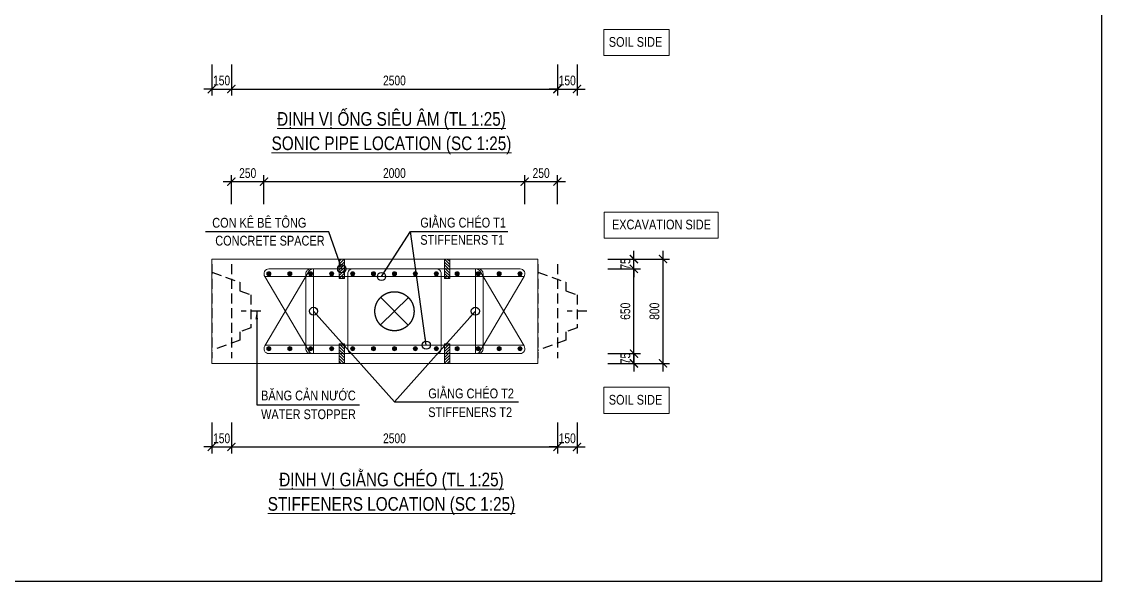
# Model space of a CAD drawing. Header units: millimetres. Extents: x 2746337 to 7547699, y -363432 to 15720.
# Drawn here: x 3524401 to 3557517, y -165266 to -148092 of the extents above; entities that cross this region are included whole.
import ezdxf
from ezdxf.enums import TextEntityAlignment as Align

# ---------------------------------------------------------------- set-up
doc = ezdxf.new("R2010")
doc.units = ezdxf.units.MM
doc.header["$LTSCALE"] = 1200
doc.header["$PDMODE"] = 3
doc.linetypes.add('CENTER', pattern=[2, 1.25, -0.25, 0.25, -0.25])
doc.linetypes.add('HIDDEN', pattern=[0.375, 0.25, -0.125])
for name, color, linetype, lineweight in [('5', 5, 'Continuous', 13), ('BOUND', 3, 'Continuous', 20), ('CWS', 8, 'HIDDEN', 9), ('ENOTE', 2, 'Continuous', 15), ('GRID', 74, 'CENTER', 15), ('K-THUOC', 1, 'Continuous', 18), ('LEADER', 8, 'Continuous', 9), ('MCT', 6, 'Continuous', 20), ('T2HI', 4, 'HIDDEN', 13), ('TEXTMA', 2, 'Continuous', 13), ('TEXTVN', 2, 'Continuous', 20), ('TIE', 4, 'Continuous', 13)]:
    doc.layers.add(name, color=color, linetype=linetype, lineweight=lineweight)
for name, color, linetype in [('CDC.04.HIDDEN', 8, 'HIDDEN'), ('CDC.11.NOTE', 8, 'Continuous'), ('MIE', 5, 'HIDDEN')]:
    doc.layers.add(name, color=color, linetype=linetype)
doc.styles.add('DB_Arial', font='arial.ttf', dxfattribs={"width": 0.8})
doc.styles.add('SMTEXT', font='arial.ttf', dxfattribs={"width": 0.75})
doc.dimstyles.new('BSV1-100', dxfattribs={"dimtxt": 300, "dimasz": 250, "dimexe": 200, "dimexo": 0, "dimgap": 108, "dimtad": 1, "dimdec": 0, "dimdsep": 46, "dimtxsty": 'SMTEXT', "dimblk": 'ARCHTICK', "dimcen": 100, "dimdle": 250, "dimclrd": 256, "dimclre": 256, "dimclrt": 1, "dimadec": 0, "dimazin": 0, "dimtfac": 1, "dimtdec": 0, "dimtix": 1, "dimtmove": 2, "dimatfit": 3, "dimfxl": 720, "dimfxlon": 1, "dimtolj": 1, "dimtzin": 0, "dimarcsym": 0})
doc.dimstyles.new('BSV25', dxfattribs={"dimtxt": 300, "dimasz": 250, "dimexe": 200, "dimexo": 0, "dimgap": 108, "dimtad": 1, "dimdec": 0, "dimlfac": 0.25, "dimdsep": 46, "dimtxsty": 'SMTEXT', "dimblk": 'ARCHTICK', "dimcen": 100, "dimdle": 250, "dimclrd": 256, "dimclre": 256, "dimclrt": 2, "dimadec": 0, "dimazin": 0, "dimtfac": 1, "dimtdec": 0, "dimtix": 1, "dimtmove": 2, "dimatfit": 3, "dimfxl": 800, "dimfxlon": 1, "dimtolj": 1, "dimtzin": 0, "dimarcsym": 0})

# ---------------------------------------------------------------- blocks, each defined once
blk = doc.blocks.new('_ArchTick')
at = {"color": 0, "linetype": 'ByBlock', "const_width": 0.15}
blk.add_lwpolyline([(-0.5, -0.5), (0.5, 0.5)], dxfattribs=at)
blk = doc.blocks.new('*D2464')
at = {"layer": 'Defpoints', "color": 0, "transparency": 16777216}
for p in [(3530235, -149412), (3530835, -149412), (3530835, -150162)]:
    blk.add_point(p, dxfattribs=at)
at = {"layer": 'K-THUOC', "lineweight": -2, "transparency": 16777216}
for p, q in [((3530235, -149412), (3530235, -150362)), ((3530835, -149412), (3530835, -150362)), ((3530235, -150162), (3529985, -150162)), ((3530235, -150162), (3530835, -150162)), ((3530835, -150162), (3531085, -150162))]:
    blk.add_line(p, q, dxfattribs=at)
at = {"layer": 'K-THUOC', "lineweight": -2, "transparency": 16777216, "xscale": 250, "yscale": 250, "zscale": 250}
blk.add_blockref('_ArchTick', (3530235, -150162), dxfattribs=at)
at = {"layer": 'K-THUOC', "lineweight": -2, "transparency": 16777216, "xscale": 250, "yscale": 250, "zscale": 250, "rotation": 180}
blk.add_blockref('_ArchTick', (3530835, -150162), dxfattribs=at)
at = {"layer": 'K-THUOC', "color": 2, "transparency": 16777216, "insert": (3530535, -149901), "char_height": 300, "attachment_point": 5, "style": 'SMTEXT'}
blk.add_mtext('\\A1;150', dxfattribs=at)
blk = doc.blocks.new('*D2465')
at = {"layer": 'Defpoints', "color": 0, "transparency": 16777216}
for p in [(3540835, -149412), (3541435, -149412), (3541435, -150162)]:
    blk.add_point(p, dxfattribs=at)
at = {"layer": 'K-THUOC', "lineweight": -2, "transparency": 16777216}
for p, q in [((3540835, -149412), (3540835, -150362)), ((3541435, -149412), (3541435, -150362)), ((3540835, -150162), (3540585, -150162)), ((3540835, -150162), (3541435, -150162)), ((3541435, -150162), (3541685, -150162))]:
    blk.add_line(p, q, dxfattribs=at)
at = {"layer": 'K-THUOC', "lineweight": -2, "transparency": 16777216, "xscale": 250, "yscale": 250, "zscale": 250}
blk.add_blockref('_ArchTick', (3540835, -150162), dxfattribs=at)
at = {"layer": 'K-THUOC', "lineweight": -2, "transparency": 16777216, "xscale": 250, "yscale": 250, "zscale": 250, "rotation": 180}
blk.add_blockref('_ArchTick', (3541435, -150162), dxfattribs=at)
at = {"layer": 'K-THUOC', "color": 2, "transparency": 16777216, "insert": (3541135, -149901), "char_height": 300, "attachment_point": 5, "style": 'SMTEXT'}
blk.add_mtext('\\A1;150', dxfattribs=at)
blk = doc.blocks.new('*D2468')
at = {"layer": 'Defpoints', "color": 0, "transparency": 16777216}
for p in [(3530835, -149412), (3540835, -149412), (3540835, -150162)]:
    blk.add_point(p, dxfattribs=at)
at = {"layer": 'K-THUOC', "lineweight": -2, "transparency": 16777216}
for p, q in [((3530835, -149412), (3530835, -150362)), ((3540835, -149412), (3540835, -150362)), ((3530585, -150162), (3541085, -150162))]:
    blk.add_line(p, q, dxfattribs=at)
at = {"layer": 'K-THUOC', "lineweight": -2, "transparency": 16777216, "xscale": 250, "yscale": 250, "zscale": 250, "rotation": 180}
blk.add_blockref('_ArchTick', (3530835, -150162), dxfattribs=at)
at = {"layer": 'K-THUOC', "lineweight": -2, "transparency": 16777216, "xscale": 250, "yscale": 250, "zscale": 250}
blk.add_blockref('_ArchTick', (3540835, -150162), dxfattribs=at)
at = {"layer": 'K-THUOC', "color": 2, "transparency": 16777216, "insert": (3535835, -149901), "char_height": 300, "attachment_point": 5, "style": 'SMTEXT'}
blk.add_mtext('\\A1;2500', dxfattribs=at)
blk = doc.blocks.new('cws800')
at = {"layer": 'CDC.04.HIDDEN'}
for p, q in [((-600, 1440), (-600, -1440)), ((0, 1440), (0, -1440))]:
    blk.add_line(p, q, dxfattribs=at)
for points in [[(0, 1200), (-860, 888), (-860, 627), (-1200, 507), (-1200, -507), (-860, -627), (-860, -888), (0, -1200)], [(-1500, 0), (-900, 0)]]:
    blk.add_lwpolyline(points, dxfattribs=at)
blk = doc.blocks.new('*D2472')
at = {"layer": 'Defpoints', "color": 0, "transparency": 16777216}
for p in [(3542072, -155678), (3543180, -155678), (3542072, -158278)]:
    blk.add_point(p, dxfattribs=at)
at = {"layer": 'K-THUOC', "lineweight": -2, "transparency": 16777216}
for p, q in [((3543180, -158528), (3543180, -155428)), ((3542380, -155678), (3543380, -155678)), ((3542380, -158278), (3543380, -158278))]:
    blk.add_line(p, q, dxfattribs=at)
at = {"layer": 'K-THUOC', "lineweight": -2, "transparency": 16777216, "xscale": 250, "yscale": 250, "zscale": 250}
for p, rotation in [((3543180, -155678), 90), ((3543180, -158278), 270)]:
    blk.add_blockref('_ArchTick', p, dxfattribs=dict(at, rotation=rotation))
at = {"layer": 'K-THUOC', "color": 2, "transparency": 16777216, "insert": (3542919, -156978), "char_height": 300, "attachment_point": 5, "rotation": 90, "style": 'SMTEXT'}
blk.add_mtext('\\A1;650', dxfattribs=at)
blk = doc.blocks.new('*D2473')
at = {"layer": 'Defpoints', "color": 0, "transparency": 16777216}
for p in [(3542072, -155378), (3543180, -155378), (3542072, -155678)]:
    blk.add_point(p, dxfattribs=at)
at = {"layer": 'K-THUOC', "lineweight": -2, "transparency": 16777216}
for p, q in [((3543180, -155378), (3543180, -155128)), ((3542380, -155378), (3543380, -155378)), ((3543180, -155678), (3543180, -155378)), ((3542380, -155678), (3543380, -155678)), ((3543180, -155678), (3543180, -155928))]:
    blk.add_line(p, q, dxfattribs=at)
at = {"layer": 'K-THUOC', "lineweight": -2, "transparency": 16777216, "xscale": 250, "yscale": 250, "zscale": 250}
for p, rotation in [((3543180, -155378), 270), ((3543180, -155678), 90)]:
    blk.add_blockref('_ArchTick', p, dxfattribs=dict(at, rotation=rotation))
at = {"layer": 'K-THUOC', "color": 2, "transparency": 16777216, "insert": (3542920, -155528), "char_height": 300, "attachment_point": 5, "rotation": 90, "style": 'SMTEXT'}
blk.add_mtext('\\A1;75', dxfattribs=at)
blk = doc.blocks.new('*D2474')
at = {"layer": 'Defpoints', "color": 0, "transparency": 16777216}
for p in [(3530235, -160390), (3530835, -160390), (3530835, -161140)]:
    blk.add_point(p, dxfattribs=at)
at = {"layer": 'K-THUOC', "lineweight": -2, "transparency": 16777216}
for p, q in [((3530235, -160390), (3530235, -161340)), ((3530835, -160390), (3530835, -161340)), ((3530235, -161140), (3529985, -161140)), ((3530235, -161140), (3530835, -161140)), ((3530835, -161140), (3531085, -161140))]:
    blk.add_line(p, q, dxfattribs=at)
at = {"layer": 'K-THUOC', "lineweight": -2, "transparency": 16777216, "xscale": 250, "yscale": 250, "zscale": 250}
blk.add_blockref('_ArchTick', (3530235, -161140), dxfattribs=at)
at = {"layer": 'K-THUOC', "lineweight": -2, "transparency": 16777216, "xscale": 250, "yscale": 250, "zscale": 250, "rotation": 180}
blk.add_blockref('_ArchTick', (3530835, -161140), dxfattribs=at)
at = {"layer": 'K-THUOC', "color": 2, "transparency": 16777216, "insert": (3530535, -160879), "char_height": 300, "attachment_point": 5, "style": 'SMTEXT'}
blk.add_mtext('\\A1;150', dxfattribs=at)
blk = doc.blocks.new('*D2475')
at = {"layer": 'Defpoints', "color": 0, "transparency": 16777216}
for p in [(3540835, -160390), (3541435, -160390), (3541435, -161140)]:
    blk.add_point(p, dxfattribs=at)
at = {"layer": 'K-THUOC', "lineweight": -2, "transparency": 16777216}
for p, q in [((3540835, -160390), (3540835, -161340)), ((3541435, -160390), (3541435, -161340)), ((3540835, -161140), (3540585, -161140)), ((3540835, -161140), (3541435, -161140)), ((3541435, -161140), (3541685, -161140))]:
    blk.add_line(p, q, dxfattribs=at)
at = {"layer": 'K-THUOC', "lineweight": -2, "transparency": 16777216, "xscale": 250, "yscale": 250, "zscale": 250}
blk.add_blockref('_ArchTick', (3540835, -161140), dxfattribs=at)
at = {"layer": 'K-THUOC', "lineweight": -2, "transparency": 16777216, "xscale": 250, "yscale": 250, "zscale": 250, "rotation": 180}
blk.add_blockref('_ArchTick', (3541435, -161140), dxfattribs=at)
at = {"layer": 'K-THUOC', "color": 2, "transparency": 16777216, "insert": (3541135, -160879), "char_height": 300, "attachment_point": 5, "style": 'SMTEXT'}
blk.add_mtext('\\A1;150', dxfattribs=at)
blk = doc.blocks.new('*D2476')
at = {"layer": 'Defpoints', "color": 0, "transparency": 16777216}
for p in [(3531835, -153002), (3530835, -153693), (3531835, -153693)]:
    blk.add_point(p, dxfattribs=at)
at = {"layer": 'K-THUOC', "lineweight": -2, "transparency": 16777216}
for p, q in [((3530835, -153693), (3530835, -152802)), ((3531835, -153693), (3531835, -152802)), ((3530585, -153002), (3532085, -153002))]:
    blk.add_line(p, q, dxfattribs=at)
at = {"layer": 'K-THUOC', "lineweight": -2, "transparency": 16777216, "xscale": 250, "yscale": 250, "zscale": 250, "rotation": 180}
blk.add_blockref('_ArchTick', (3530835, -153002), dxfattribs=at)
at = {"layer": 'K-THUOC', "lineweight": -2, "transparency": 16777216, "xscale": 250, "yscale": 250, "zscale": 250}
blk.add_blockref('_ArchTick', (3531835, -153002), dxfattribs=at)
at = {"layer": 'K-THUOC', "color": 2, "transparency": 16777216, "insert": (3531335, -152741), "char_height": 300, "attachment_point": 5, "style": 'SMTEXT'}
blk.add_mtext('\\A1;250', dxfattribs=at)
blk = doc.blocks.new('*D2477')
at = {"layer": 'Defpoints', "color": 0, "transparency": 16777216}
for p in [(3539833, -153002), (3531835, -153693), (3539833, -153693)]:
    blk.add_point(p, dxfattribs=at)
at = {"layer": 'K-THUOC', "lineweight": -2, "transparency": 16777216}
for p, q in [((3531835, -153693), (3531835, -152802)), ((3539833, -153693), (3539833, -152802)), ((3531585, -153002), (3540083, -153002))]:
    blk.add_line(p, q, dxfattribs=at)
at = {"layer": 'K-THUOC', "lineweight": -2, "transparency": 16777216, "xscale": 250, "yscale": 250, "zscale": 250, "rotation": 180}
blk.add_blockref('_ArchTick', (3531835, -153002), dxfattribs=at)
at = {"layer": 'K-THUOC', "lineweight": -2, "transparency": 16777216, "xscale": 250, "yscale": 250, "zscale": 250}
blk.add_blockref('_ArchTick', (3539833, -153002), dxfattribs=at)
at = {"layer": 'K-THUOC', "color": 2, "transparency": 16777216, "insert": (3535834, -152741), "char_height": 300, "attachment_point": 5, "style": 'SMTEXT'}
blk.add_mtext('\\A1;2000', dxfattribs=at)
blk = doc.blocks.new('*D2478')
at = {"layer": 'Defpoints', "color": 0, "transparency": 16777216}
for p in [(3530835, -160390), (3540835, -160390), (3540835, -161140)]:
    blk.add_point(p, dxfattribs=at)
at = {"layer": 'K-THUOC', "lineweight": -2, "transparency": 16777216}
for p, q in [((3530835, -160390), (3530835, -161340)), ((3540835, -160390), (3540835, -161340)), ((3530585, -161140), (3541085, -161140))]:
    blk.add_line(p, q, dxfattribs=at)
at = {"layer": 'K-THUOC', "lineweight": -2, "transparency": 16777216, "xscale": 250, "yscale": 250, "zscale": 250, "rotation": 180}
blk.add_blockref('_ArchTick', (3530835, -161140), dxfattribs=at)
at = {"layer": 'K-THUOC', "lineweight": -2, "transparency": 16777216, "xscale": 250, "yscale": 250, "zscale": 250}
blk.add_blockref('_ArchTick', (3540835, -161140), dxfattribs=at)
at = {"layer": 'K-THUOC', "color": 2, "transparency": 16777216, "insert": (3535835, -160879), "char_height": 300, "attachment_point": 5, "style": 'SMTEXT'}
blk.add_mtext('\\A1;2500', dxfattribs=at)
blk = doc.blocks.new('*D2479')
at = {"layer": 'Defpoints', "color": 0, "transparency": 16777216}
for p in [(3540835, -153002), (3539833, -153693), (3540835, -153693)]:
    blk.add_point(p, dxfattribs=at)
at = {"layer": 'K-THUOC', "lineweight": -2, "transparency": 16777216}
for p, q in [((3539833, -153693), (3539833, -152802)), ((3540835, -153693), (3540835, -152802)), ((3539583, -153002), (3541085, -153002))]:
    blk.add_line(p, q, dxfattribs=at)
at = {"layer": 'K-THUOC', "lineweight": -2, "transparency": 16777216, "xscale": 250, "yscale": 250, "zscale": 250, "rotation": 180}
blk.add_blockref('_ArchTick', (3539833, -153002), dxfattribs=at)
at = {"layer": 'K-THUOC', "lineweight": -2, "transparency": 16777216, "xscale": 250, "yscale": 250, "zscale": 250}
blk.add_blockref('_ArchTick', (3540835, -153002), dxfattribs=at)
at = {"layer": 'K-THUOC', "color": 2, "transparency": 16777216, "insert": (3540334, -152741), "char_height": 300, "attachment_point": 5, "style": 'SMTEXT'}
blk.add_mtext('\\A1;250', dxfattribs=at)
blk = doc.blocks.new('mct1')
at = {"lineweight": 9}
h = blk.add_hatch(color=256, dxfattribs=at)
h.dxf.hatch_style = 1
h.paths.add_polyline_path([(-16, 0, 1), (16, 0, 1)])
blk.add_circle((0, 0), 16, dxfattribs=at)
blk = doc.blocks.new('tremie')
at = {"layer": 'MIE', "color": 74, "ltscale": 1000}
for p, q in [((424, -424), (-424, 424)), ((424, 424), (-424, -424))]:
    blk.add_line(p, q, dxfattribs=at)
at = {"layer": 'MIE', "ltscale": 500}
blk.add_circle((0, 0), 600, dxfattribs=at)
blk = doc.blocks.new('sp')
at = {"layer": '5', "lineweight": 20}
h = blk.add_hatch(dxfattribs=at)
h.set_pattern_fill('ANSI31', color=256, scale=500)
h.set_pattern_definition([(45, (0, 0), (-44.194, 44.194), [])])
h.paths.add_polyline_path([(80, 300), (-80, 300), (-80, -300), (80, -300)])
blk.add_lwpolyline([(-80, -300), (80, -300), (80, 300), (-80, 300)], close=True, dxfattribs=at)
blk = doc.blocks.new('*D2470')
at = {"layer": 'Defpoints', "color": 0, "transparency": 16777216}
for p in [(3542072, -158278), (3542072, -158578), (3543180, -158578)]:
    blk.add_point(p, dxfattribs=at)
at = {"layer": 'K-THUOC', "lineweight": -2, "transparency": 16777216}
for p, q in [((3542380, -158278), (3543380, -158278)), ((3543180, -158278), (3543180, -158028)), ((3543180, -158278), (3543180, -158578)), ((3542380, -158578), (3543380, -158578)), ((3543180, -158578), (3543180, -158828))]:
    blk.add_line(p, q, dxfattribs=at)
at = {"layer": 'K-THUOC', "lineweight": -2, "transparency": 16777216, "xscale": 250, "yscale": 250, "zscale": 250}
for p, rotation in [((3543180, -158278), 270), ((3543180, -158578), 90)]:
    blk.add_blockref('_ArchTick', p, dxfattribs=dict(at, rotation=rotation))
at = {"layer": 'K-THUOC', "color": 2, "transparency": 16777216, "insert": (3542920, -158428), "char_height": 300, "attachment_point": 5, "rotation": 90, "style": 'SMTEXT'}
blk.add_mtext('\\A1;75', dxfattribs=at)
blk = doc.blocks.new('*D2471')
at = {"layer": 'Defpoints', "color": 0, "transparency": 16777216}
for p in [(3542072, -155378), (3544073, -155378), (3542072, -158578)]:
    blk.add_point(p, dxfattribs=at)
at = {"layer": 'K-THUOC', "lineweight": -2, "transparency": 16777216}
for p, q in [((3544073, -158828), (3544073, -155128)), ((3543273, -155378), (3544273, -155378)), ((3543273, -158578), (3544273, -158578))]:
    blk.add_line(p, q, dxfattribs=at)
at = {"layer": 'K-THUOC', "lineweight": -2, "transparency": 16777216, "xscale": 250, "yscale": 250, "zscale": 250}
for p, rotation in [((3544073, -155378), 90), ((3544073, -158578), 270)]:
    blk.add_blockref('_ArchTick', p, dxfattribs=dict(at, rotation=rotation))
at = {"layer": 'K-THUOC', "color": 2, "transparency": 16777216, "insert": (3543811, -156978), "char_height": 300, "attachment_point": 5, "rotation": 90, "style": 'SMTEXT'}
blk.add_mtext('\\A1;800', dxfattribs=at)

msp = doc.modelspace()

# ---------------------------------------------------------------- linework, layer by layer
msp.add_lwpolyline([(3464000, -88114), (3557517.3, -88114), (3557517.3, -165266.4), (3464000, -165266.4)], close=True)
at = {"layer": 'BOUND'}
msp.add_lwpolyline([(3530234.8, -158578.1), (3540234.8, -158578.1), (3540234.8, -155378.1), (3530234.8, -155378.1)], close=True, dxfattribs=at)
at = {"layer": 'ENOTE'}
for points in [[(3542256.2, -148334.2), (3544256.2, -148334.2), (3544256.2, -149134.2), (3542256.2, -149134.2)], [(3542266.9, -153935.6), (3545766.9, -153935.6), (3545766.9, -154735.6), (3542266.9, -154735.6)], [(3542256.2, -159312.2), (3544256.2, -159312.2), (3544256.2, -160112.2), (3542256.2, -160112.2)]]:
    msp.add_lwpolyline(points, close=True, dxfattribs=at)
at = {"layer": 'T2HI', "color": 1, "ltscale": 1000}
for p, q in [((3531861.3, -155913.3), (3539810.9, -155913.3)), ((3533355.2, -155678.1), (3533355.2, -158278.1)), ((3538317, -155678.1), (3538317, -158278.1)), ((3531877.4, -158019.7), (3539797, -158019.7))]:
    msp.add_line(p, q, dxfattribs=at)
at = {"layer": 'TIE', "lineweight": 20}
for points in [[(3533338.8, -155678.1, 0.244599), (3533216, -155742.1), (3531862, -158042.1, 0.6069433), (3531984.8, -158278.1), (3535836.1, -158278.1)], [(3535836.1, -155678.1), (3531984.8, -155678.1, 0.6069433), (3531862, -155914.2), (3533216, -158214.2, 0.244599), (3533338.8, -158278.1)], [(3538333.4, -155678.1, -0.244599), (3538456.2, -155742.1), (3539810.2, -158042.1, -0.6069433), (3539687.4, -158278.1), (3535836.1, -158278.1)], [(3535836.1, -155678.1), (3539687.4, -155678.1, -0.6069433), (3539810.2, -155914.2), (3538456.2, -158214.2, -0.244599), (3538333.4, -158278.1)]]:
    msp.add_lwpolyline(points, format="xyb", dxfattribs=at)
at = {"layer": 'TIE'}
for points in [[(3533268.6, -158278.1, -0.4142136), (3533118.6, -158128.1), (3533118.6, -155828.1, -0.4142136), (3533268.6, -155678.1)], [(3534552.3, -158278.1, -0.4142136), (3534402.3, -158128.1), (3534402.3, -155828.1, -0.4142136), (3534552.3, -155678.1)], [(3537119.8, -158278.1, 0.4142136), (3537269.8, -158128.1), (3537269.8, -155828.1, 0.4142136), (3537119.8, -155678.1)], [(3538403.6, -158278.1, 0.4142136), (3538553.6, -158128.1), (3538553.6, -155828.1, 0.4142136), (3538403.6, -155678.1)]]:
    msp.add_lwpolyline(points, format="xyb", dxfattribs=at)
at = {"layer": 'TIE', "lineweight": 20}
for points in [[(3535836.1, -155678.1), (3535097.1, -155678.1)], [(3535836.1, -158278.1), (3535097.1, -158278.1)]]:
    msp.add_lwpolyline(points, dxfattribs=at)

# ---------------------------------------------------------------- block references
at = {"layer": 'CWS', "xscale": -1}
for p in [(3530234.8, -156978.1), (3540234.8, -156978.1)]:
    msp.add_blockref('cws800', p, dxfattribs=at)
at = {"layer": 'ENOTE'}
msp.add_blockref('sp', (3534219.5, -155678.1), dxfattribs=at)
at = {"layer": 'ENOTE', "xscale": -1}
msp.add_blockref('sp', (3537452.6, -155678.1), dxfattribs=at)
at = {"layer": 'ENOTE', "xscale": -1, "rotation": 180}
msp.add_blockref('sp', (3534219.5, -158278.1), dxfattribs=at)
at = {"layer": 'ENOTE', "rotation": 180}
msp.add_blockref('sp', (3537452.6, -158278.1), dxfattribs=at)
at = {"layer": 'GRID', "rotation": 269.672406155841}
msp.add_blockref('tremie', (3535836.1, -156978.1), dxfattribs=at)
at = {"layer": 'MCT', "xscale": -4, "yscale": 4, "zscale": 4, "rotation": 180}
for p in [(3531984.8, -155828.1), (3532626.7, -155828.1), (3533268.6, -155828.1), (3533910.5, -155828.1), (3534552.3, -155828.1), (3535194.2, -155828.1), (3535836.1, -155828.1), (3536478, -155828.1), (3537119.8, -155828.1), (3537761.7, -155828.1), (3538403.6, -155828.1), (3539045.5, -155828.1), (3539687.4, -155828.1)]:
    msp.add_blockref('mct1', p, dxfattribs=at)
at = {"layer": 'MCT', "xscale": 4, "yscale": 4, "zscale": 4}
for p in [(3531984.8, -158128.1), (3532626.7, -158128.1), (3533268.6, -158128.1), (3533910.5, -158128.1), (3534552.3, -158128.1), (3535194.2, -158128.1), (3535836.1, -158128.1), (3536478, -158128.1), (3537119.8, -158128.1), (3537761.7, -158128.1), (3538403.6, -158128.1), (3539045.5, -158128.1), (3539687.4, -158128.1)]:
    msp.add_blockref('mct1', p, dxfattribs=at)

# ---------------------------------------------------------------- texts
at = {"layer": 'TEXTMA', "style": 'DB_Arial', "width": 0.8}
for s, p in [('BĂNG CẢN NƯỚC', (3531746.1, -159713.1)), ('WATER STOPPER', (3531746.1, -160288.1))]:
    msp.add_text(s, height=300, rotation=360, dxfattribs=at).set_placement(p)
at = {"layer": 'TEXTVN', "style": 'DB_Arial', "width": 0.8}
for p in [(3544048.4, -148865.8), (3544048.4, -159843.9)]:
    msp.add_text('SOIL SIDE', height=300, dxfattribs=at).set_placement(p, align=Align.RIGHT)
for s, p in [('%%UĐỊNH VỊ ỐNG SIÊU ÂM (TL 1:25)', (3535744.4, -151077.4)), ('%%USONIC PIPE LOCATION (SC 1:25)', (3535744.4, -151877.4)), ('%%UĐỊNH VỊ GIẰNG CHÉO (TL 1:25)', (3535744.4, -162140)), ('%%USTIFFENERS LOCATION (SC 1:25)', (3535744.4, -162940))]:
    msp.add_text(s, height=420, rotation=360, dxfattribs=at).set_placement(p, align=Align.MIDDLE)
for s, p in [('CON KÊ BÊ TÔNG', (3530247.1, -154413.3)), ('EXCAVATION SIDE', (3542506, -154467.3)), (' CONCRETE SPACER', (3530247.1, -154963.3))]:
    msp.add_text(s, height=300, dxfattribs=at).set_placement(p)
for s, p in [('GIẰNG CHÉO T1', (3536628.7, -154409.1)), ('STIFFENERS T1', (3536628.7, -154939.1)), ('GIẰNG CHÉO T2', (3536873.2, -159650)), ('STIFFENERS T2', (3536873.2, -160225))]:
    msp.add_text(s, height=300, rotation=360, dxfattribs=at).set_placement(p)

# ---------------------------------------------------------------- dimensions: what is measured, and where the dimension line sits
at = {"layer": 'K-THUOC'}
for base, p1, p2, picture, middle in [((3530834.8, -150162), (3530234.8, -149412), (3530834.8, -149412), '*D2464', (3530534.8, -149900.8)), ((3540834.8, -150162), (3530834.8, -149412), (3540834.8, -149412), '*D2468', (3535834.8, -149900.8)), ((3541434.8, -150162), (3540834.8, -149412), (3541434.8, -149412), '*D2465', (3541134.8, -149900.8)), ((3531834.8, -153002), (3530834.8, -153693.1), (3531834.8, -153693.1), '*D2476', (3531334.8, -152740.8)), ((3539833.4, -153002), (3531834.8, -153693.1), (3539833.4, -153693.1), '*D2477', (3535834.1, -152740.8)), ((3540834.8, -153002), (3539833.4, -153693.1), (3540834.8, -153693.1), '*D2479', (3540334.1, -152740.8)), ((3530834.8, -161140), (3530234.8, -160390), (3530834.8, -160390), '*D2474', (3530534.8, -160878.8)), ((3540834.8, -161140), (3530834.8, -160390), (3540834.8, -160390), '*D2478', (3535834.8, -160878.8)), ((3541434.8, -161140), (3540834.8, -160390), (3541434.8, -160390), '*D2475', (3541134.8, -160878.8))]:
    dim = msp.add_linear_dim(base=base, p1=p1, p2=p2, dimstyle='BSV25', dxfattribs=at)
    dim.commit()
    dim.dimension.update_dxf_attribs({"geometry": picture, "text_midpoint": middle})
for base, p1, p2, angle, picture, middle in [((3543180.1, -155378.1), (3542072.1, -155678.1), (3542072.1, -155378.1), 90, '*D2473', (3542919.6, -155528.1)), ((3544072.5, -155378.1), (3542072.1, -158578.1), (3542072.1, -155378.1), 90, '*D2471', (3543811.3, -156978.1)), ((3543180.1, -155678.1), (3542072.1, -158278.1), (3542072.1, -155678.1), 90, '*D2472', (3542918.9, -156978.1)), ((3543180.1, -158578.1), (3542072.1, -158278.1), (3542072.1, -158578.1), 270, '*D2470', (3542919.6, -158428.1))]:
    dim = msp.add_linear_dim(base=base, p1=p1, p2=p2, angle=angle, dimstyle='BSV25', dxfattribs=at)
    dim.commit()
    dim.dimension.update_dxf_attribs({"geometry": picture, "text_midpoint": middle})

# ---------------------------------------------------------------- leaders
at = {"layer": 'CDC.11.NOTE'}
msp.add_leader([(3531611.7, -156978.1), (3531611.7, -159853.5), (3534765.1, -159853.5)], dimstyle='BSV1-100', override={"dimgap": 108, "dimtad": 0}, dxfattribs=at)
at = {"layer": 'LEADER'}
for points in [[(3534219.5, -155678.1), (3533820.8, -154542.9), (3530040.3, -154542.9)], [(3535438.6, -155913.3), (3536330, -154533.3), (3539310.5, -154533.3)], [(3536811.1, -158019.7), (3536330, -154533.3), (3539310.5, -154533.3)], [(3533355.2, -156978.1), (3535837.2, -159755.2), (3539637.2, -159755.2)], [(3538317, -156978.1), (3535837.2, -159755.2)]]:
    msp.add_leader(points, dimstyle='BSV25', override={"dimldrblk": 'Origin'}, dxfattribs=at)

doc.saveas('drawing.dxf')
